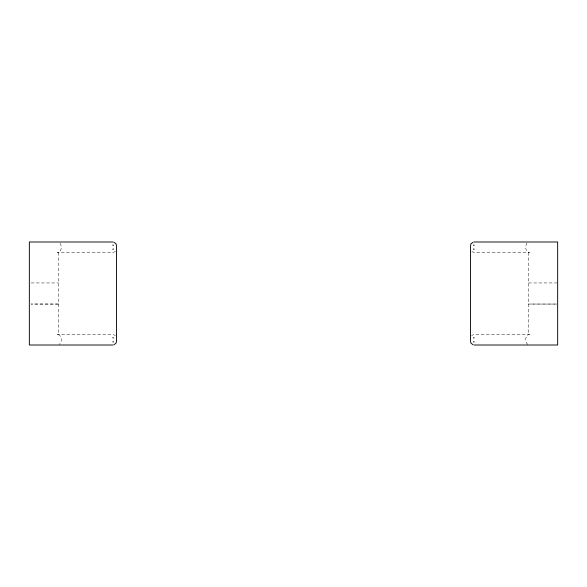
<?xml version="1.0" encoding="UTF-8"?>
<svg xmlns="http://www.w3.org/2000/svg" width="587" height="587" viewBox="0 0 587 587"><rect width="100%" height="100%" fill="white"/><g stroke="black" fill="none" stroke-linecap="round" stroke-linejoin="round"><path stroke-width="0.44" stroke-dasharray="2.94 2.2" d="M58.406 252.557L58.406 334.509L57.35 334.443L112.821 334.443L115.434 335.529M528.593 252.557L528.593 334.443L529.65 334.443L474.179 334.443L471.566 335.529M527.038 243.077C524.866 245.902 525.16 252.337 529.65 252.557L474.179 252.557L471.566 251.471M58.406 334.443C61.789 335.808 62.405 342.25 59.199 344.51M115.434 251.471L112.821 252.557L57.35 252.557C61.84 252.337 62.134 245.902 59.962 243.077M31.162 282.941L58.406 282.956M528.593 282.956L556.74 282.941M527.801 344.51C524.595 342.25 525.211 335.808 528.593 334.443M113.775 245.689L112.821 245.689L112.821 244.735A0.961 0.954 0 0 1 113.783 245.689M474.179 245.689L473.225 245.689A0.961 0.954 0 0 1 474.179 244.735L474.179 245.689M113.775 248.859L112.821 248.859L112.821 249.813A0.961 0.954 0 0 0 113.783 248.859M474.179 248.859L473.225 248.859A0.961 0.954 0 0 0 474.179 249.813L474.179 248.859M58.406 304.044L31.162 304.044L58.399 304.059M556.74 304.044L528.593 304.044L556.74 304.059M113.775 338.141L112.821 338.141L112.821 337.187A0.961 0.954 0 0 1 113.783 338.141M474.179 338.141L473.225 338.141A0.961 0.954 0 0 1 474.179 337.187L474.179 338.141M113.775 341.311L112.821 341.311L112.821 342.265A0.961 0.954 0 0 0 113.783 341.311M474.179 341.311L473.225 341.311A0.961 0.954 0 0 0 474.179 342.265L474.179 341.311"/><path stroke-width="0.88" d="M113.775 344.885L116.021 343.16L116.52 341.311L116.52 245.689L116.021 243.84L113.775 242.115M473.225 242.115L470.979 243.84L470.481 245.689L470.481 341.311L470.979 343.16L473.225 344.885M112.821 241.991L29.35 241.991L29.35 345.009L112.821 345.009M474.179 241.991L557.65 241.991L557.65 345.009L474.179 345.009"/></g></svg>
